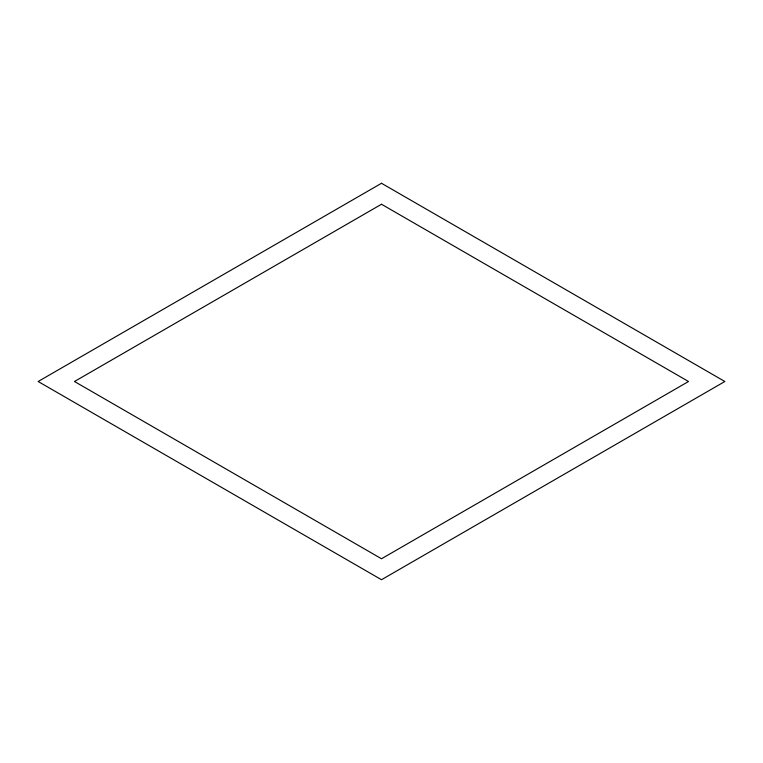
<?xml version="1.0" encoding="UTF-8"?>
<svg xmlns="http://www.w3.org/2000/svg" width="763" height="763" viewBox="0 0 763 763"><rect width="100%" height="100%" fill="white"/><g stroke="black" fill="none" stroke-linecap="round" stroke-linejoin="round"><path stroke-width="1.14" d="M381.5 183.273L38.15 381.5L381.5 579.727L724.85 381.5L381.5 183.273M381.5 204.246L74.478 381.5L381.5 558.754L688.522 381.5L381.5 204.246"/></g></svg>
